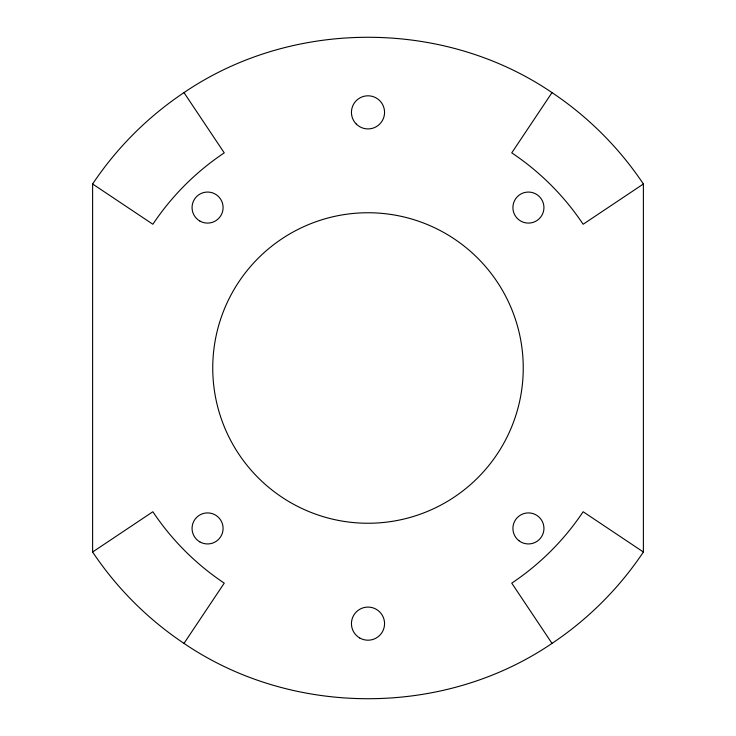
<?xml version="1.0" encoding="UTF-8"?>
<svg xmlns="http://www.w3.org/2000/svg" width="736" height="736" viewBox="0 0 736 736"><rect width="100%" height="100%" fill="white"/><g stroke="black" fill="none" stroke-linecap="round" stroke-linejoin="round"><path stroke-width="1.1" d="M183.991 643.384L224.25 583.142A258.75 258.75 0 0 1 152.858 511.75L92.616 552.009A331.2 331.2 0 0 0 183.991 643.384C292.238 717.168 443.762 717.168 552.009 643.384A331.2 331.2 0 0 0 643.384 552.009L643.384 183.991A331.2 331.2 0 0 0 552.009 92.616C443.762 18.832 292.238 18.832 183.991 92.616A331.2 331.2 0 0 0 92.616 183.991L92.616 552.009M552.009 92.616L511.75 152.858A258.75 258.75 0 0 1 583.142 224.25L643.384 183.991M92.616 183.991L152.858 224.25A258.75 258.75 0 0 1 224.25 152.858L183.991 92.616M643.384 552.009L583.142 511.75A258.75 258.75 0 0 1 511.75 583.142L552.009 643.384M290.37 502.449A155.25 155.25 0 0 0 523.25 368A155.25 155.25 0 0 0 290.37 233.551A155.25 155.25 0 0 0 290.37 502.449M359.72 637.983A16.56 16.56 0 0 0 384.56 623.65A16.56 16.56 0 0 0 359.72 609.307A16.56 16.56 0 0 0 359.72 637.983M356.288 124.062A16.56 16.56 0 0 0 383.999 116.638A16.56 16.56 0 0 0 363.713 96.361A16.56 16.56 0 0 0 356.288 124.062M199.815 221.021A15.53 15.53 0 0 0 223.1 207.58A15.53 15.53 0 0 0 199.815 194.129A15.53 15.53 0 0 0 199.815 221.021M517.445 218.555A15.53 15.53 0 0 0 543.416 211.591A15.53 15.53 0 0 0 524.409 192.584A15.53 15.53 0 0 0 517.445 218.555M518.926 540.702A15.53 15.53 0 0 0 543.812 530.509A15.53 15.53 0 0 0 522.542 514.059A15.53 15.53 0 0 0 518.926 540.702M199.815 541.871A15.53 15.53 0 0 0 223.1 528.43A15.53 15.53 0 0 0 199.815 514.979A15.53 15.53 0 0 0 199.815 541.871"/></g></svg>
